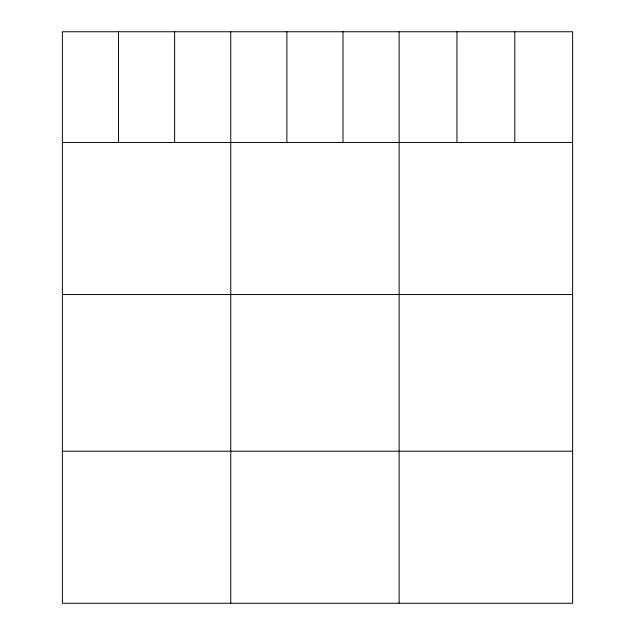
<?xml version="1.0" encoding="UTF-8"?>
<svg xmlns="http://www.w3.org/2000/svg" width="635" height="635" viewBox="0 0 635 635"><rect width="100%" height="100%" fill="white"/><g stroke="black" fill="none" stroke-linecap="round" stroke-linejoin="round"><path stroke-width="0.95" d="M572.619 142.494L572.619 603.25L62.381 603.25L62.381 31.75L572.619 31.75L572.619 142.494L62.381 142.494M62.381 294.545L572.619 294.545M62.381 451.199L572.619 451.199M514.794 31.75L514.794 142.494M456.962 31.75L456.962 142.494M399.137 31.75L399.137 603.25M343.011 31.75L343.011 142.494M286.885 31.75L286.885 142.494M230.759 31.75L230.759 603.25M174.633 31.75L174.633 142.494M118.507 31.75L118.507 142.494"/></g></svg>
